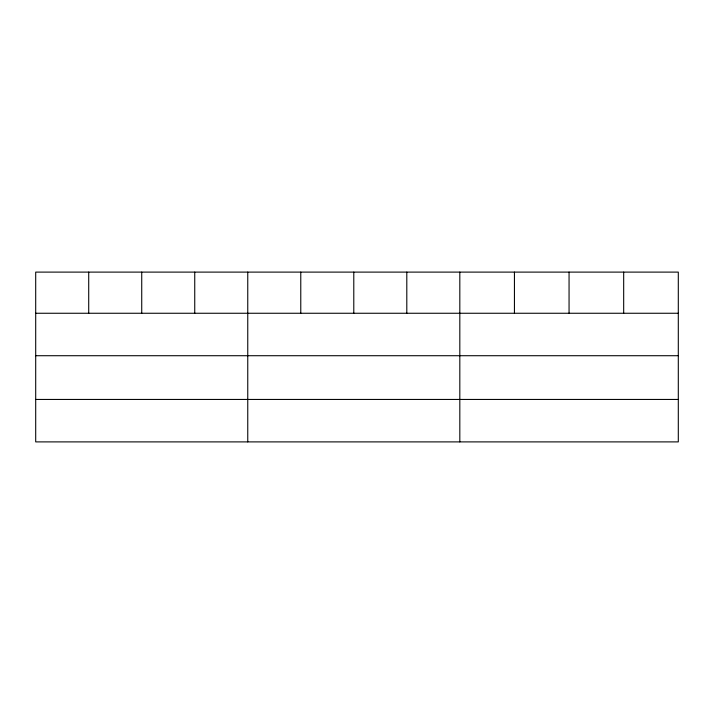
<?xml version="1.0" encoding="UTF-8"?>
<svg xmlns="http://www.w3.org/2000/svg" width="714" height="714" viewBox="0 0 714 714"><rect width="100%" height="100%" fill="white"/><g stroke="black" fill="none" stroke-linecap="round" stroke-linejoin="round"><path stroke-width="1.07" d="M678.3 355.715L678.3 272.105L35.7 272.105L35.7 441.895L678.3 441.895L678.3 355.715L35.7 355.715M35.7 313.259L678.3 313.259M35.7 399.447L678.3 399.447M623.679 272.105L623.679 313.259M569.058 272.105L569.058 313.259M514.437 272.105L514.437 313.259M459.816 272.105L459.816 441.895M406.801 272.105L406.801 313.259M353.787 272.105L353.787 313.259M300.772 272.105L300.772 313.259M247.758 272.105L247.758 441.895M194.743 272.105L194.743 313.259M141.729 272.105L141.729 313.259M88.715 272.105L88.715 313.259"/></g></svg>
